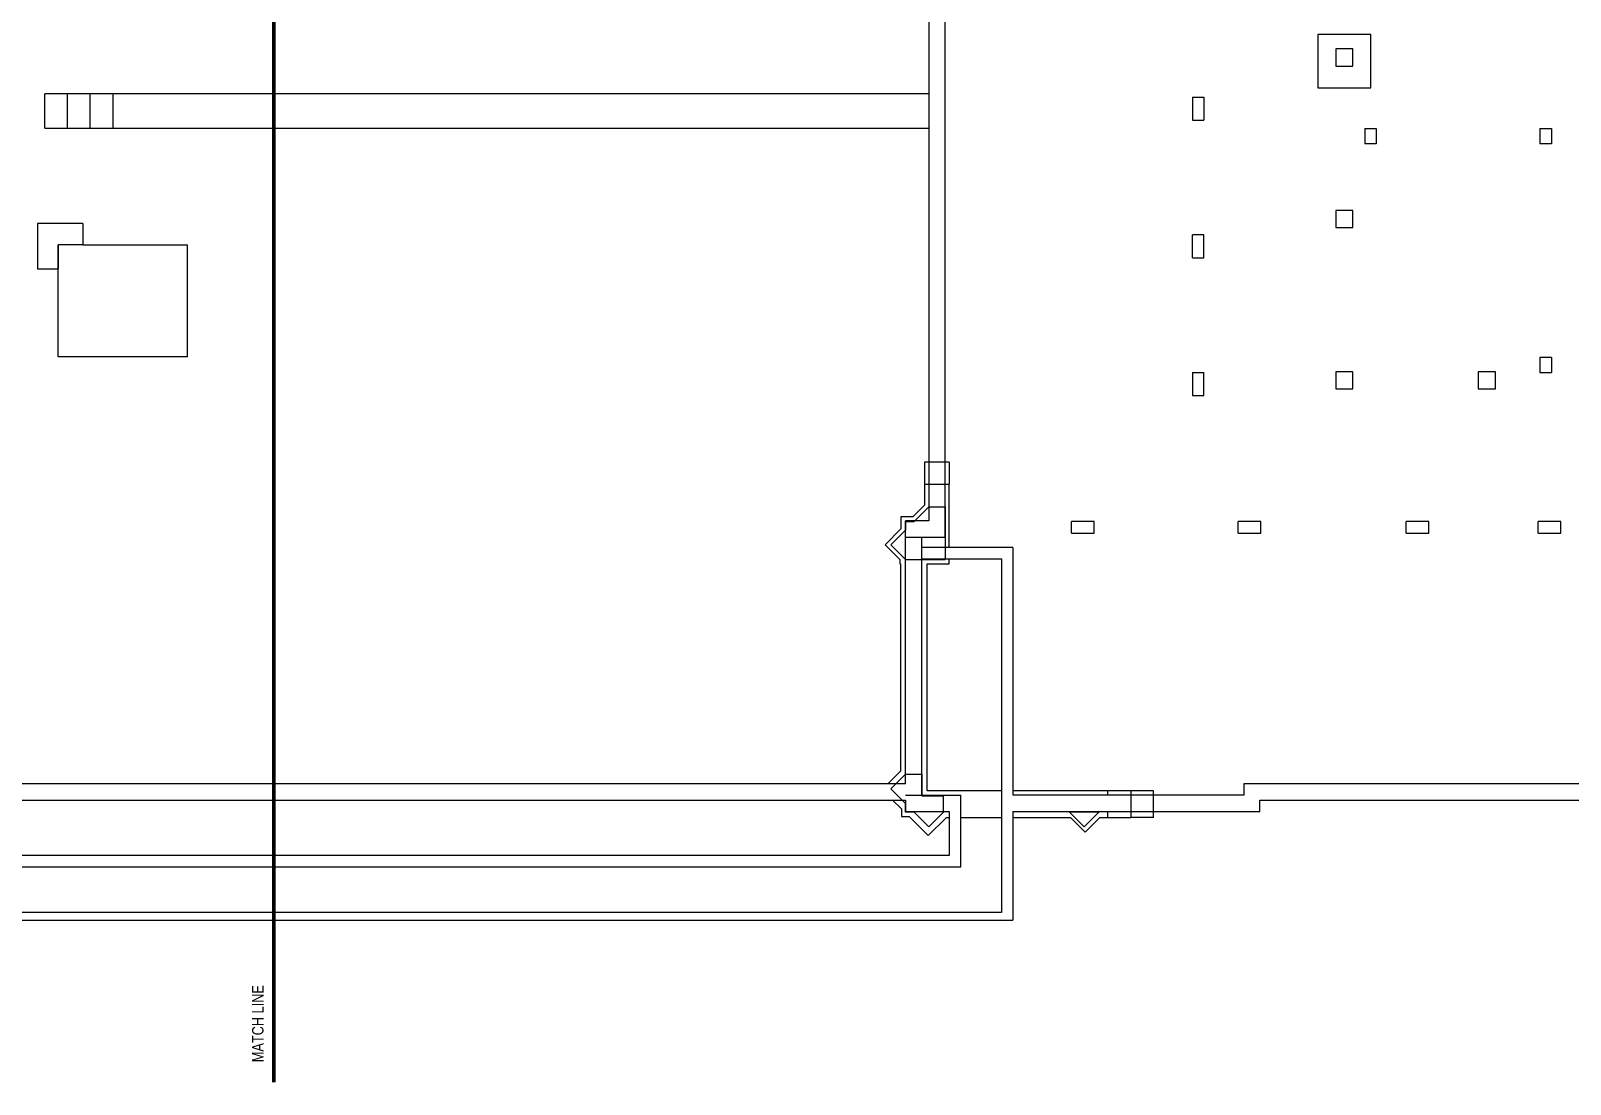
# Model space of a CAD drawing. Header units: inches. Extents: x 3516 to 15434, y -1454 to 5991.
# Drawn here: x 9321 to 10942, y -901 to 209 of the extents above; entities that cross this region are included whole.
import ezdxf

# ---------------------------------------------------------------- set-up
doc = ezdxf.new("R2010")
doc.units = ezdxf.units.IN
doc.header["$LTSCALE"] = 0.25
doc.header["$MEASUREMENT"] = 0
doc.layers.add('BACKGROUND', color=8, linetype='Continuous')
doc.styles.add('ESSCOE_TEXT', font='arial.ttf', dxfattribs={"width": 0.8, "height": 12})

msp = doc.modelspace()

# ---------------------------------------------------------------- linework, layer by layer
at = {"lineweight": 0, "const_width": 4}
msp.add_lwpolyline([(9576.9, -898.7), (9576.9, 2682.6)], dxfattribs=at)
at = {"layer": 'BACKGROUND'}
for p, q in [((10266.7, 417.6), (10266.7, -307.4)), ((10283.7, -324.4), (10283.7, 417.6)), ((10732.2, 204.9), (10676.2, 204.9)), ((10676.2, 204.9), (10676.2, 148.9)), ((10732.2, 148.9), (10732.2, 204.9)), ((10713.2, 189.7), (10695.2, 189.7)), ((10695.2, 189.7), (10695.2, 171.7)), ((10713.2, 171.7), (10713.2, 189.7)), ((10695.2, 171.7), (10713.2, 171.7)), ((10676.2, 148.9), (10732.2, 148.9)), ((9335.6, 106.4), (9335.6, 142.4)), ((9359.6, 142.4), (9335.6, 142.4)), ((9359.6, 106.4), (9359.6, 142.4)), ((9383.6, 142.4), (9359.6, 142.4)), ((9383.6, 106.4), (9383.6, 142.4)), ((9407.6, 142.4), (9383.6, 142.4)), ((9407.6, 106.4), (9407.6, 142.4)), ((10266.7, 142.4), (9407.6, 142.4)), ((10544.2, 138.9), (10556.2, 138.9)), ((10544.2, 138.9), (10544.2, 114.9)), ((10556.2, 138.9), (10556.2, 114.9)), ((10544.2, 114.9), (10556.2, 114.9)), ((9335.6, 106.4), (9359.6, 106.4)), ((9359.6, 106.4), (9383.6, 106.4)), ((9383.6, 106.4), (9407.6, 106.4)), ((9407.6, 106.4), (10266.7, 106.4)), ((10725.7, 105.9), (10725.7, 89.9)), ((10725.7, 105.9), (10737.7, 105.9)), ((10737.7, 105.9), (10737.7, 89.9)), ((10910.2, 105.9), (10910.2, 89.9)), ((10910.2, 105.9), (10922.2, 105.9)), ((10922.2, 105.9), (10922.2, 89.9)), ((10737.7, 89.9), (10725.7, 89.9)), ((10922.2, 89.9), (10910.2, 89.9)), ((10713.2, 19.7), (10695.2, 19.7)), ((10695.2, 19.7), (10695.2, 1.7)), ((10713.2, 1.7), (10713.2, 19.7)), ((9375.9, 6), (9327.9, 6)), ((9327.9, 6), (9327.9, -42)), ((9375.9, 6), (9375.9, -16.6)), ((10695.2, 1.7), (10713.2, 1.7)), ((10544.2, -30.1), (10544.2, -6.1)), ((10556.2, -6.1), (10544.2, -6.1)), ((10556.2, -30.1), (10556.2, -6.1)), ((9375.9, -16.6), (9349.9, -16.6)), ((9349.9, -16.6), (9349.9, -42)), ((9349.9, -42), (9349.9, -16.6)), ((9375.9, -16.6), (9349.9, -16.6)), ((9375.9, -16.6), (9485.9, -16.6)), ((9485.9, -134.5), (9485.9, -16.6)), ((10544.2, -30.1), (10556.2, -30.1)), ((9327.9, -42), (9349.9, -42)), ((9349.9, -134.5), (9349.9, -42)), ((9485.9, -134.5), (9349.9, -134.5)), ((10922.2, -135.1), (10910.2, -135.1)), ((10910.2, -135.1), (10910.2, -151.1)), ((10922.2, -135.1), (10922.2, -151.1)), ((10544.2, -151.1), (10556.2, -151.1)), ((10544.2, -151.1), (10544.2, -175.1)), ((10556.2, -175.1), (10556.2, -151.1)), ((10713.2, -150.3), (10695.2, -150.3)), ((10695.2, -150.3), (10695.2, -168.3)), ((10713.2, -168.3), (10713.2, -150.3)), ((10863.2, -150.3), (10845.2, -150.3)), ((10845.2, -150.3), (10845.2, -168.3)), ((10863.2, -168.3), (10863.2, -150.3)), ((10910.2, -151.1), (10922.2, -151.1)), ((10544.2, -175.1), (10556.2, -175.1)), ((10695.2, -168.3), (10713.2, -168.3)), ((10845.2, -168.3), (10863.2, -168.3)), ((10288.2, -245.4), (10262.2, -245.4)), ((10262.2, -245.4), (10262.2, -268.6)), ((10288.2, -245.4), (10288.2, -268.6)), ((10262.2, -268.6), (10288.2, -268.6)), ((10262.2, -268.6), (10262.2, -290.8)), ((10288.2, -292.6), (10288.2, -268.6)), ((10262.2, -290.8), (10249.8, -303.1)), ((10237.2, -303.1), (10237.2, -315.8)), ((10249.8, -303.1), (10237.2, -303.1)), ((10266.7, -307.4), (10242.2, -307.4)), ((10242.2, -584.4), (10242.2, -307.4)), ((10251.2, -308.1), (10266.7, -292.6)), ((10266.7, -292.6), (10283.7, -292.6)), ((10283.7, -292.6), (10283.7, -348.1)), ((10288.1, -335.4), (10288.1, -292.6)), ((10288.2, -292.6), (10288.1, -292.6)), ((10237.2, -315.8), (10220.5, -332.4)), ((10242.2, -317.1), (10226.7, -332.6)), ((10242.2, -308.1), (10251.2, -308.1)), ((10242.2, -308.1), (10242.2, -317.1)), ((10416.7, -320.1), (10416.7, -308.1)), ((10440.7, -308.1), (10416.7, -308.1)), ((10416.7, -320.1), (10440.7, -320.1)), ((10440.7, -320.1), (10440.7, -308.1)), ((10592.2, -320.1), (10592.2, -308.1)), ((10616.2, -308.1), (10592.2, -308.1)), ((10592.2, -320.1), (10616.2, -320.1)), ((10616.2, -320.1), (10616.2, -308.1)), ((10769.2, -320.1), (10769.2, -308.1)), ((10793.2, -308.1), (10769.2, -308.1)), ((10769.2, -320.1), (10793.2, -320.1)), ((10793.2, -320.1), (10793.2, -308.1)), ((10908.2, -320.1), (10908.2, -308.1)), ((10932.2, -308.1), (10908.2, -308.1)), ((10908.2, -320.1), (10932.2, -320.1)), ((10932.2, -320.1), (10932.2, -308.1)), ((10220.5, -332.4), (10236.2, -348.1)), ((10226.7, -332.6), (10242.2, -348.1)), ((10242.2, -324.4), (10283.7, -324.4)), ((10259.2, -596.4), (10259.2, -324.4)), ((10355.2, -335.4), (10259.2, -335.4)), ((10355.2, -335.4), (10355.2, -596.4)), ((10236.2, -348.1), (10236.2, -352.6)), ((10236.2, -352.6), (10236.7, -352.6)), ((10236.7, -352.6), (10236.7, -571.1)), ((10242.2, -348.1), (10283.7, -348.1)), ((10259.2, -347.4), (10343.2, -347.4)), ((10264.7, -571.1), (10264.7, -352.6)), ((10264.7, -352.6), (10288.1, -352.6)), ((10288.1, -352.6), (10288.1, -347.4)), ((10343.2, -347.4), (10343.2, -719.8)), ((10236.7, -571.1), (10223.4, -584.4)), ((10226.7, -589.6), (10242.2, -574.1)), ((10242.2, -574.1), (10259.2, -574.1)), ((10259.2, -574.1), (10259.2, -597.1)), ((10264.7, -591.6), (10264.7, -571.1)), ((10242.2, -584.4), (9248.2, -584.4)), ((10242.2, -605.1), (10226.7, -589.6)), ((10242.2, -596.4), (10300.2, -596.4)), ((10259.2, -597.1), (10282.2, -597.1)), ((10285.2, -591.6), (10264.7, -591.6)), ((10282.2, -614.1), (10282.2, -597.1)), ((10343.2, -591.6), (10285.2, -591.6)), ((10300.2, -671.8), (10300.2, -596.4)), ((10444.4, -591.6), (10355.2, -591.6)), ((10598.2, -596.4), (10355.2, -596.4)), ((10455.2, -591.6), (10444.4, -591.6)), ((10455.2, -596.4), (10455.2, -591.6)), ((10479.2, -591.6), (10455.2, -591.6)), ((10479.2, -591.6), (10479.2, -619.6)), ((10503.2, -591.6), (10479.2, -591.6)), ((10503.2, -619.6), (10503.2, -591.6)), ((10598.2, -584.4), (10598.2, -596.4)), ((11099.2, -584.4), (10598.2, -584.4)), ((9231.2, -601.4), (10242.2, -601.4)), ((10228.5, -601.4), (10237.7, -610.5)), ((10237.7, -610.5), (10237.7, -618.8)), ((10242.2, -601.4), (10242.2, -613.4)), ((10242.2, -614.1), (10242.2, -605.1)), ((10242.2, -613.4), (10288.2, -613.4)), ((10251.2, -614.1), (10242.2, -614.1)), ((10251.2, -614.1), (10266.7, -629.6)), ((10282.2, -614.1), (10266.7, -629.6)), ((10288.2, -613.4), (10288.2, -659.8)), ((10355.2, -613.4), (10355.2, -727.8)), ((10355.2, -613.4), (10615.2, -613.4)), ((10430.2, -629.6), (10414.7, -614.1)), ((10445.7, -614.1), (10414.7, -614.1)), ((10445.7, -614.1), (10430.2, -629.6)), ((10455.2, -619.6), (10455.2, -613.4)), ((10615.2, -613.4), (10615.2, -601.4)), ((10615.2, -601.4), (11087.2, -601.4)), ((10237.7, -618.8), (10245.9, -618.8)), ((10245.9, -618.8), (10266, -638.8)), ((10266, -638.8), (10285.2, -619.6)), ((10285.2, -619.6), (10288.2, -619.6)), ((10300.2, -619.6), (10343.2, -619.6)), ((10355.2, -619.6), (10415.7, -619.6)), ((10415.7, -619.6), (10431.2, -635.2)), ((10431.2, -635.2), (10446.8, -619.6)), ((10446.8, -619.6), (10455.2, -619.6)), ((10455.2, -619.6), (10479.2, -619.6)), ((10503.2, -619.6), (10479.2, -619.6)), ((10288.2, -659.8), (8735, -659.8)), ((8723, -671.8), (10300.2, -671.8)), ((10343.2, -719.8), (8723, -719.8)), ((9029.6, -727.8), (10355.2, -727.8))]:
    msp.add_line(p, q, dxfattribs=at)

# ---------------------------------------------------------------- texts
at = {"lineweight": 0, "style": 'ESSCOE_TEXT', "width": 0.8}
msp.add_text('MATCH LINE', height=12, rotation=90, dxfattribs=at).set_placement((9566, -877.5))

doc.saveas('drawing.dxf')
